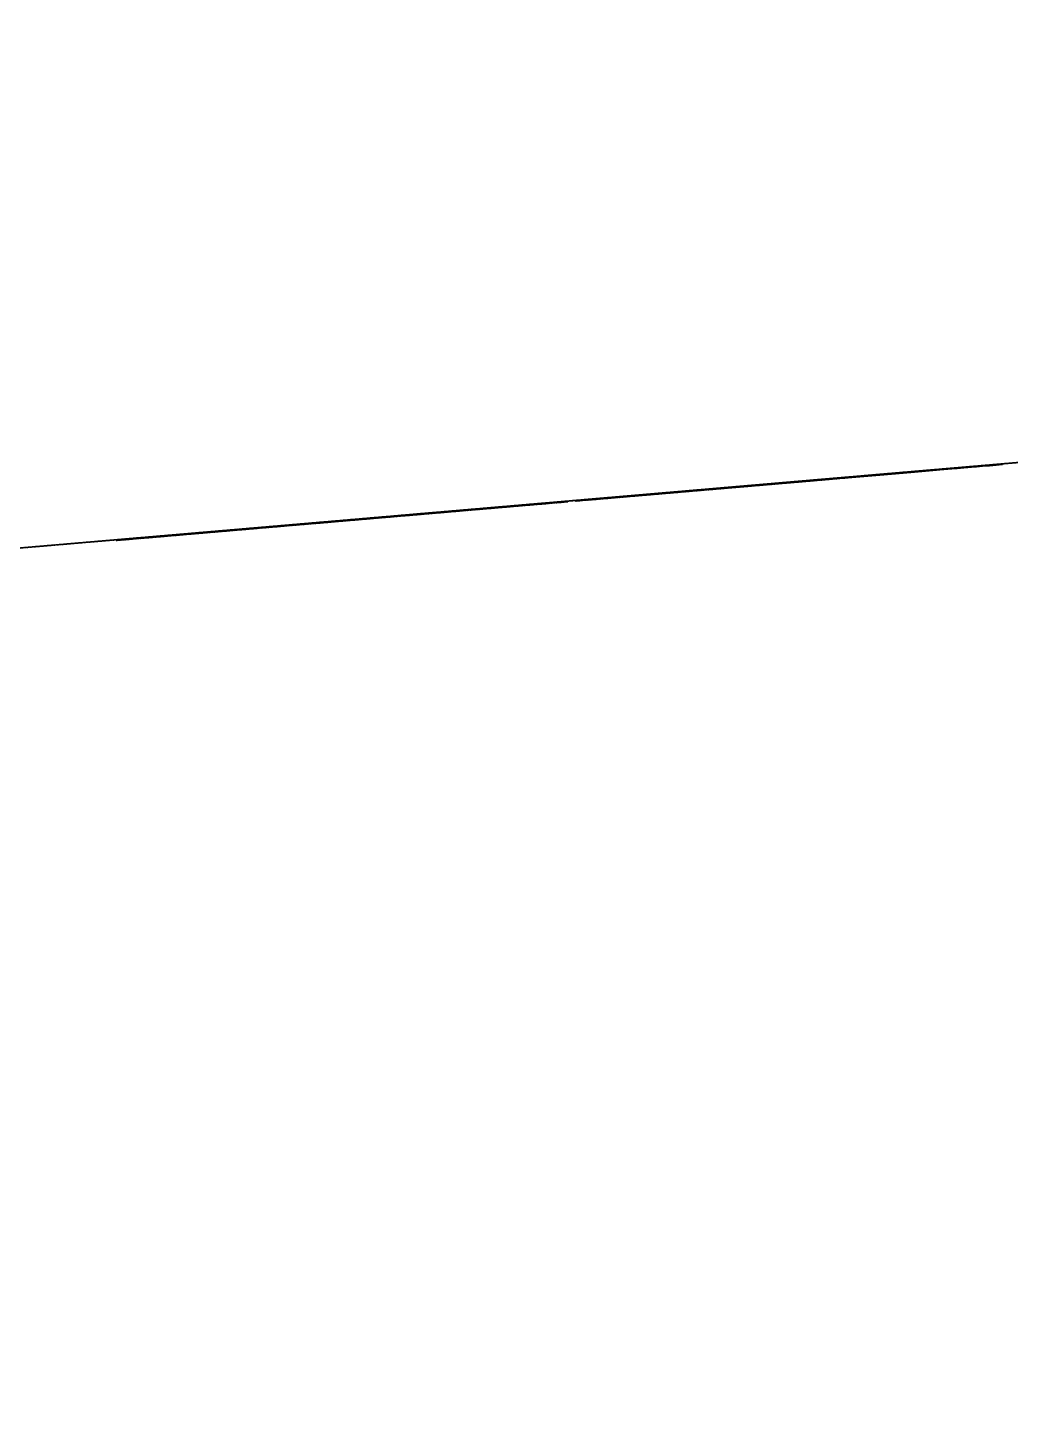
# Model space of a CAD drawing. Header units: millimetres. Extents: x 235072 to 246269, y 20126 to 21085.
# Drawn here: x 242835.2 to 242965.8, y 20675.7 to 20860.2 of the extents above; entities that cross this region are included whole.
import ezdxf

# ---------------------------------------------------------------- set-up
doc = ezdxf.new("R2010")
doc.units = ezdxf.units.MM
doc.header["$MEASUREMENT"] = 0
doc.linetypes.add('CENTER2', pattern=[1.125, 0.75, -0.125, 0.125, -0.125])
doc.linetypes.add('HIDDEN2', pattern=[0.1875, 0.125, -0.0625])
for name, color, linetype in [('Section 3-150-SL-B4-094', 14, 'Continuous'), ('Section 3-150-SL-B4-216', 85, 'Continuous'), ('Section 3-300-CEN-D3-231', 70, 'Continuous'), ('Section 3-300-FA-D4-030', 50, 'Continuous'), ('Section 3-50-PES-D1-029', 4, 'Continuous'), ('Section 3-A-FLOR', 192, 'Continuous'), ('Section 3-A-FLOR-HRAL', 11, 'Continuous'), ('Section 3-CENTER', 1, 'CENTER2'), ('Section 3-HIDDEN', 7, 'HIDDEN2'), ('Section 3-POLYMER PLATFORM', 2, 'Continuous'), ('Section 3-RE', 5, 'Continuous'), ('Section 3-S-BEAM', 12, 'Continuous'), ('Section 3-S-COLS', 52, 'Continuous')]:
    doc.layers.add(name, color=color, linetype=linetype)

# ---------------------------------------------------------------- blocks, each defined once
blk = doc.blocks.new('*U35')
at = {"layer": 'Section 3-S-BEAM', "color": 0, "linetype": 'ByBlock', "lineweight": -2}
for p, q in [((235071.94, 20126.5, 24789), (242979.17, 20803.5, 24789)), ((242962.11, 20802.04, 24986.4), (242979.17, 20803.5, 24986.4)), ((242962.11, 20802.04, 24798.6), (242979.17, 20803.5, 24798.6)), ((242962.11, 20802.04, 24996), (242979.17, 20803.5, 24996)), ((241678.38, 20692.13, 24986.4), (242887.34, 20795.64, 24986.4)), ((241742.15, 20697.59, 24798.6), (242887.34, 20795.64, 24798.6)), ((242739.54, 20782.99, 24996), (242887.34, 20795.64, 24996))]:
    blk.add_line(p, q, dxfattribs=at)
blk = doc.blocks.new('*U36')
at = {"layer": 'Section 3-A-FLOR-HRAL', "color": 0, "linetype": 'ByBlock', "lineweight": -2}
for p, q in [((242964.89, 20802.28, 25000), (242891.12, 20795.96, 25000)), ((242902.05, 20796.9, 25010), (242964.89, 20802.28, 25010)), ((242956.99, 20801.6, 25010), (242956.99, 20801.6, 25459.04)), ((242956.99, 20801.6, 25510.96), (242956.99, 20801.6, 25959.04)), ((242942.05, 20800.32, 25010), (242942.05, 20800.32, 25459.04)), ((242942.05, 20800.32, 25510.96), (242942.05, 20800.32, 25959.04)), ((242916.19, 20798.11, 25985), (242203.78, 20737.12, 25985)), ((242916.19, 20798.11, 25485), (242203.78, 20737.12, 25485)), ((242203.78, 20737.12, 26000), (242916.18, 20798.11, 26000)), ((242203.78, 20737.12, 25970), (242916.18, 20798.11, 25970)), ((242203.78, 20737.12, 25470), (242916.18, 20798.11, 25470)), ((242203.78, 20737.12, 25500), (242916.18, 20798.11, 25500)), ((242927.1, 20799.04, 25010), (242927.1, 20799.04, 25459.04)), ((242927.1, 20799.04, 25510.96), (242927.1, 20799.04, 25959.04))]:
    blk.add_line(p, q, dxfattribs=at)
at = {"layer": 'Section 3-A-FLOR-HRAL', "color": 0, "linetype": 'ByBlock', "lineweight": -2, "extrusion": (-0.085306, 0.996355, -4.49408e-29)}
blk.add_arc((-243830.87, 25985), 29.98, 90, 139.6045, dxfattribs=at)
at = {"layer": 'Section 3-A-FLOR-HRAL', "color": 0, "linetype": 'ByBlock', "lineweight": -2, "extrusion": (-0.085306, 0.996355, 3.17562e-28)}
blk.add_arc((-243830.87, 25485), 29.98, 120.0226, 139.6045, dxfattribs=at)
at = {"layer": 'Section 3-A-FLOR-HRAL', "color": 0, "linetype": 'ByBlock', "lineweight": -2, "extrusion": (-0.085306, 0.996355, -2.16965e-28)}
for centre in [(-243830.87, 25485), (-243830.87, 25985)]:
    blk.add_arc(centre, 29.98, 220.3955, 239.9774, dxfattribs=at)
at = {"layer": 'Section 3-A-FLOR-HRAL', "color": 0, "linetype": 'ByBlock', "lineweight": -2, "extrusion": (-0.085306, 0.996355, -3.33984e-30)}
blk.add_arc((-243830.87, 25985), 29.98, 30.0226, 90, dxfattribs=at)
at = {"layer": 'Section 3-A-FLOR-HRAL', "color": 0, "linetype": 'ByBlock', "lineweight": -2, "extrusion": (-0.085306, 0.996355, -2.25137e-29)}
for centre in [(-243830.87, 25485), (-243830.87, 25985)]:
    blk.add_arc(centre, 29.98, 300.0226, 329.9774, dxfattribs=at)
at = {"layer": 'Section 3-A-FLOR-HRAL', "color": 0, "linetype": 'ByBlock', "lineweight": -2, "extrusion": (-0.085306, 0.996355, -1.10479e-28)}
blk.add_arc((-243830.87, 25485), 29.98, 30.0226, 59.9774, dxfattribs=at)
at = {"layer": 'Section 3-A-FLOR-HRAL', "color": 0, "linetype": 'ByBlock', "lineweight": -2, "extrusion": (-0.085306, 0.996355, -6.01845e-29)}
blk.add_ellipse((242942.05, 20800.32, 25485), major_axis=(0, 0, 29.98), ratio=0.000067, start_param=0.523993, end_param=2.617599, dxfattribs=at)
at = {"layer": 'Section 3-A-FLOR-HRAL', "color": 0, "linetype": 'ByBlock', "lineweight": -2, "extrusion": (-0.085306, 0.996355, 1.35809e-28)}
blk.add_ellipse((242942.05, 20800.32, 25985), major_axis=(0, 0, 29.98), ratio=0.000067, start_param=0, end_param=2.617599, dxfattribs=at)
blk = doc.blocks.new('*U93')
at = {"layer": 'Section 3-CENTER'}
blk.add_line((242862.39, 20793.5, 24235.74), (242051.6, 20724.09, 24235.74), dxfattribs=at)
at = {"layer": 'Section 3-HIDDEN'}
for p, q in [((242962.02, 20802.03, 24235.74), (242862.39, 20793.5, 24235.74)), ((242896.11, 20796.39, 24205.58), (242956.19, 20801.54, 24205.58))]:
    blk.add_line(p, q, dxfattribs=at)
at = {"layer": 'Section 3-RE', "color": 0, "linetype": 'ByBlock', "lineweight": -2}
for p, q in [((236932.65, 20285.81, 24265.9), (242962.02, 20802.03, 24265.9)), ((242956.19, 20801.54, 24205.58), (242962.02, 20802.03, 24205.58)), ((242962.02, 20802.03, 24265.9), (242962.02, 20802.03, 24205.58)), ((242017.87, 20721.2, 24205.58), (242896.11, 20796.39, 24205.58))]:
    blk.add_line(p, q, dxfattribs=at)
blk = doc.blocks.new('*U176')
at = {"layer": 'Section 3-300-CEN-D3-231', "color": 0, "linetype": 'ByBlock', "lineweight": -2}
blk.add_line((242827.35, 20790.5, 24504.88), (244097.35, 20899.24, 24506.68), dxfattribs=at)
at = {"layer": 'Section 3-HIDDEN'}
for p, q in [((244097.57, 20899.26, 24344.75), (241108.85, 20643.37, 24340.52)), ((241109.08, 20643.39, 24178.59), (244097.8, 20899.28, 24182.83))]:
    blk.add_line(p, q, dxfattribs=at)
blk = doc.blocks.new('*U188')
at = {"layer": 'Section 3-HIDDEN'}
for p, q in [((241519.59, 20678.54, 24397.67), (243557.2, 20852.99, 24397.67)), ((243557.2, 20852.99, 24288.13), (241519.59, 20678.54, 24288.13))]:
    blk.add_line(p, q, dxfattribs=at)
blk = doc.blocks.new('*U220')
at = {"layer": 'Section 3-POLYMER PLATFORM', "color": 0, "linetype": 'ByBlock', "lineweight": -2}
for p, q in [((242961.86, 20802.02, 25738.99), (242956.99, 20801.6, 25738.99)), ((242961.86, 20802.02, 24996), (242961.86, 20802.02, 25000)), ((242961.86, 20802.02, 25010), (242961.86, 20802.02, 25462.57)), ((242961.86, 20802.02, 25507.43), (242961.86, 20802.02, 25738.99)), ((242927.1, 20799.04, 25738.99), (242192.86, 20736.18, 25738.99))]:
    blk.add_line(p, q, dxfattribs=at)
blk = doc.blocks.new('*U229')
at = {"layer": 'Section 3-CENTER'}
blk.add_line((242886.78, 20795.59, 22389.43), (242204.23, 20737.15, 22389.43), dxfattribs=at)
at = {"layer": 'Section 3-HIDDEN'}
for p, q in [((242902.95, 20796.98, 22389.43), (242886.78, 20795.59, 22389.43)), ((242887.71, 20795.67, 22406.13), (242888.33, 20795.73, 22406.13)), ((242887.71, 20795.67, 22372.73), (242888.33, 20795.73, 22372.73))]:
    blk.add_line(p, q, dxfattribs=at)
at = {"layer": 'Section 3-HIDDEN', "extrusion": (-0.085306, 0.996355, 0)}
blk.add_ellipse((242888.33, 20795.73, 22389.43), major_axis=(0, 0, 16.7), ratio=0.085306, start_param=-1.570796, end_param=4.712389, dxfattribs=at)
at = {"layer": 'Section 3-RE', "color": 0, "linetype": 'ByBlock', "lineweight": -2}
for p, q in [((242201.37, 20736.91, 22406.13), (242887.71, 20795.67, 22406.13)), ((242201.37, 20736.91, 22372.73), (242887.71, 20795.67, 22372.73))]:
    blk.add_line(p, q, dxfattribs=at)
blk = doc.blocks.new('*U239')
at = {"layer": 'Section 3-150-SL-B4-094', "color": 0, "linetype": 'ByBlock', "lineweight": -2}
for p, q in [((242942.79, 20800.39, 22764.47), (242964.65, 20802.26, 22764.47)), ((242942.79, 20800.39, 22596.19), (242964.65, 20802.26, 22596.19)), ((242307.34, 20745.98, 22764.47), (242909.51, 20797.54, 22764.47)), ((242307.34, 20745.98, 22596.19), (242909.51, 20797.54, 22596.19))]:
    blk.add_line(p, q, dxfattribs=at)
at = {"layer": 'Section 3-CENTER'}
for p, q in [((242964.65, 20802.26, 22680.33), (242942.79, 20800.39, 22680.33)), ((242909.51, 20797.54, 22680.33), (242307.34, 20745.98, 22680.33))]:
    blk.add_line(p, q, dxfattribs=at)
at = {"layer": 'Section 3-HIDDEN'}
for p, q in [((242964.65, 20802.26, 22764.47), (242986.85, 20804.16, 22764.47)), ((242964.65, 20802.26, 22596.19), (242986.85, 20804.16, 22596.19)), ((242986.85, 20804.16, 22680.33), (242964.65, 20802.26, 22680.33)), ((242909.51, 20797.54, 22764.47), (242942.79, 20800.39, 22764.47)), ((242909.51, 20797.54, 22596.19), (242942.79, 20800.39, 22596.19)), ((242942.79, 20800.39, 22680.33), (242909.51, 20797.54, 22680.33))]:
    blk.add_line(p, q, dxfattribs=at)
blk = doc.blocks.new('*U247')
at = {"layer": 'Section 3-150-SL-B4-216', "color": 0, "linetype": 'ByBlock', "lineweight": -2}
for p, q in [((242942.79, 20800.39, 24082.55), (244521.73, 20935.57, 24082.55)), ((242942.79, 20800.39, 24022.23), (244521.73, 20935.57, 24022.23)), ((242521.58, 20764.32, 24082.55), (242909.51, 20797.54, 24082.55)), ((242521.58, 20764.32, 24022.23), (242909.51, 20797.54, 24022.23))]:
    blk.add_line(p, q, dxfattribs=at)
at = {"layer": 'Section 3-CENTER'}
for p, q in [((244521.73, 20935.57, 24052.39), (242942.79, 20800.39, 24052.39)), ((242909.51, 20797.54, 24052.39), (242521.58, 20764.32, 24052.39))]:
    blk.add_line(p, q, dxfattribs=at)
at = {"layer": 'Section 3-HIDDEN'}
for p, q in [((242909.51, 20797.54, 24082.55), (242942.79, 20800.39, 24082.55)), ((242909.51, 20797.54, 24022.23), (242942.79, 20800.39, 24022.23)), ((242942.79, 20800.39, 24052.39), (242909.51, 20797.54, 24052.39))]:
    blk.add_line(p, q, dxfattribs=at)
blk = doc.blocks.new('*U262')
at = {"layer": 'Section 3-150-SL-B4-216', "color": 0, "linetype": 'ByBlock', "lineweight": -2}
for p, q in [((245513.34, 21020.47, 24346.87), (242826.96, 20790.47, 24346.87)), ((245377.46, 21008.84, 24178.59), (242956.19, 20801.54, 24178.59)), ((242896.11, 20796.39, 24178.59), (242723.63, 20781.62, 24178.59))]:
    blk.add_line(p, q, dxfattribs=at)
at = {"layer": 'Section 3-HIDDEN'}
for p, q in [((242723.63, 20781.62, 24262.73), (245296.35, 21001.9, 24262.73)), ((242956.19, 20801.54, 24178.59), (242896.11, 20796.39, 24178.59))]:
    blk.add_line(p, q, dxfattribs=at)
blk = doc.blocks.new('*U275')
at = {"layer": 'Section 3-A-FLOR', "color": 0, "linetype": 'ByBlock', "lineweight": -2}
for p, q in [((243589.67, 20855.77, 21625), (242792.59, 20787.53, 21625)), ((243589.67, 20855.77, 22000), (242792.59, 20787.53, 22000))]:
    blk.add_line(p, q, dxfattribs=at)
blk = doc.blocks.new('*U277')
at = {"layer": 'Section 3-50-PES-D1-029', "color": 0, "linetype": 'ByBlock', "lineweight": -2}
for p, q in [((242876.97, 20794.75, 24996.45), (242876.97, 20794.75, 24996.45)), ((242876.97, 20794.75, 25056.77), (242876.97, 20794.75, 25056.77))]:
    blk.add_line(p, q, dxfattribs=at)
at = {"layer": 'Section 3-50-PES-D1-029', "color": 0, "linetype": 'ByBlock', "lineweight": -2, "extrusion": (0.085306, -0.996355, 0)}
for start, end in [(270.0001, 90.0001), (180, 270.0001), (90.0001, 180)]:
    blk.add_arc((243765.55, 25026.61), 30.16, start, end, dxfattribs=at)
at = {"layer": 'Section 3-CENTER'}
blk.add_line((242876.97, 20794.75, 25026.61), (242876.97, 20794.75, 25026.61), dxfattribs=at)
at = {"layer": 'Section 3-HIDDEN'}
for p, q in [((242876.97, 20794.75, 24996.45), (242876.97, 20794.75, 24996.45)), ((242876.97, 20794.75, 25056.77), (242876.97, 20794.75, 25056.77)), ((242876.97, 20794.75, 25026.61), (242876.97, 20794.75, 25026.61))]:
    blk.add_line(p, q, dxfattribs=at)
at = {"layer": 'Section 3-HIDDEN', "extrusion": (-0.085306, 0.996355, 0)}
blk.add_circle((-243765.55, 25026.61), 30.16, dxfattribs=at)
at = {"layer": 'Section 3-HIDDEN'}
blk.add_open_spline([(242876.97, 20794.75, 25056.77), (242876.97, 20794.75, 25051.75), (242876.97, 20794.75, 25041.69), (242876.97, 20794.75, 25026.61), (242876.97, 20794.75, 25011.53), (242876.97, 20794.75, 25001.48), (242876.97, 20794.75, 24996.45)], degree=3, dxfattribs=at)
blk = doc.blocks.new('*U278')
at = {"layer": 'Section 3-CENTER'}
for p, q in [((242989.92, 20804.42, 24235.74), (242962.02, 20802.03, 24235.74)), ((242926.15, 20798.96, 24190.79), (242926.15, 20798.96, 24205.58))]:
    blk.add_line(p, q, dxfattribs=at)
at = {"layer": 'Section 3-HIDDEN'}
for p, q in [((242862.39, 20793.5, 24265.89), (242962.02, 20802.03, 24265.89)), ((242962.02, 20802.03, 24235.74), (242862.39, 20793.5, 24235.74)), ((242956.19, 20801.54, 24205.59), (242962.02, 20802.03, 24205.59)), ((242956.19, 20801.54, 24205.59), (242926.15, 20798.96, 24235.74)), ((242956.19, 20801.54, 24205.59), (242956.19, 20801.54, 24205.58)), ((242956.19, 20801.54, 24190.79), (242956.19, 20801.54, 24180.07)), ((242926.15, 20798.96, 24235.74), (242896.11, 20796.39, 24205.59)), ((242926.15, 20798.96, 24171.74), (242926.15, 20798.96, 24190.79)), ((242926.15, 20798.96, 24205.58), (242926.15, 20798.96, 24235.74)), ((242862.39, 20793.5, 24205.59), (242896.11, 20796.39, 24205.59)), ((242896.11, 20796.39, 24205.59), (242896.11, 20796.39, 24205.58)), ((242896.11, 20796.39, 24190.79), (242896.11, 20796.39, 24180.07)), ((242862.39, 20793.5, 24265.89), (242862.39, 20793.5, 24235.74)), ((242862.39, 20793.5, 24235.74), (242862.39, 20793.5, 24205.59))]:
    blk.add_line(p, q, dxfattribs=at)
at = {"layer": 'Section 3-RE', "color": 0, "linetype": 'ByBlock', "lineweight": -2}
for p, q in [((242962.02, 20802.03, 24265.89), (242989.92, 20804.42, 24265.89)), ((242962.02, 20802.03, 24205.59), (242989.92, 20804.42, 24205.59)), ((242989.92, 20804.42, 24205.59), (242989.92, 20804.42, 24235.74)), ((242989.92, 20804.42, 24235.74), (242989.92, 20804.42, 24265.89)), ((242896.11, 20796.39, 24171.74), (242956.19, 20801.54, 24171.74)), ((242956.19, 20801.54, 24205.58), (242956.19, 20801.54, 24190.79)), ((242956.19, 20801.54, 24180.07), (242956.19, 20801.54, 24171.74)), ((242896.11, 20796.39, 24205.58), (242896.11, 20796.39, 24190.79)), ((242896.11, 20796.39, 24180.07), (242896.11, 20796.39, 24171.74))]:
    blk.add_line(p, q, dxfattribs=at)
blk = doc.blocks.new('*U279')
at = {"layer": 'Section 3-CENTER'}
for p in [(242902.95, 20796.98, 22389.43), (242926.15, 20798.96, 22412.8)]:
    blk.add_line(p, (242926.15, 20798.96, 22389.43), dxfattribs=at)
at = {"layer": 'Section 3-HIDDEN', "extrusion": (0.085306, -0.996355, -3.01986e-31)}
blk.add_ellipse((242897.4, 20796.5, 22389.43), major_axis=(0, 0, 18.22), ratio=0.085306, start_param=-1.570796, end_param=-0.388037, dxfattribs=at)
at = {"layer": 'Section 3-HIDDEN', "extrusion": (0.085306, -0.996355, 1.04771e-31)}
blk.add_ellipse((242897.4, 20796.5, 22389.43), major_axis=(0, 0, 18.22), ratio=0.085306, start_param=3.559401, end_param=4.712389, dxfattribs=at)
at = {"layer": 'Section 3-HIDDEN', "extrusion": (-0.085306, 0.996355, 2.77334e-32)}
blk.add_ellipse((242888.33, 20795.73, 22389.43), major_axis=(0, 0, 18.22), ratio=0.085306, start_param=1.570796, end_param=3.141593, dxfattribs=at)
at = {"layer": 'Section 3-HIDDEN', "extrusion": (-0.085306, 0.996355, 4.68386e-31)}
blk.add_ellipse((242888.33, 20795.73, 22389.43), major_axis=(0, 0, 18.22), ratio=0.085306, start_param=0, end_param=1.570796, dxfattribs=at)
at = {"layer": 'Section 3-HIDDEN'}
blk.add_open_spline([(242897.39, 20796.5, 22406.21), (242897.39, 20796.5, 22406.21), (242897.4, 20796.5, 22406.21), (242897.4, 20796.5, 22406.21)], degree=3, dxfattribs=at)
blk.add_open_spline([(242897.4, 20796.5, 22406.21), (242897.45, 20796.51, 22406.21), (242897.49, 20796.51, 22406.19), (242897.58, 20796.52, 22406.08), (242897.63, 20796.52, 22406), (242897.73, 20796.53, 22405.78), (242897.77, 20796.53, 22405.64), (242897.86, 20796.54, 22405.32), (242897.9, 20796.54, 22405.14), (242897.98, 20796.55, 22404.74), (242898.03, 20796.56, 22404.51), (242898.11, 20796.56, 22403.99), (242898.15, 20796.57, 22403.7), (242898.23, 20796.57, 22403.08), (242898.27, 20796.58, 22402.74), (242898.34, 20796.58, 22402.04), (242898.37, 20796.58, 22401.67), (242898.44, 20796.59, 22400.94), (242898.47, 20796.59, 22400.54), (242898.53, 20796.6, 22399.69), (242898.56, 20796.6, 22399.23), (242898.61, 20796.61, 22398.3), (242898.63, 20796.61, 22397.81), (242898.68, 20796.61, 22396.84), (242898.7, 20796.61, 22396.35), (242898.73, 20796.62, 22395.39), (242898.75, 20796.62, 22394.88), (242898.77, 20796.62, 22393.83), (242898.78, 20796.62, 22393.28), (242898.8, 20796.62, 22392.18), (242898.81, 20796.62, 22391.62), (242898.82, 20796.62, 22390.52), (242898.82, 20796.62, 22389.98), (242898.82, 20796.62, 22388.95), (242898.82, 20796.62, 22388.41), (242898.81, 20796.62, 22387.31), (242898.8, 20796.62, 22386.75), (242898.78, 20796.62, 22385.65), (242898.77, 20796.62, 22385.1), (242898.75, 20796.62, 22384.05), (242898.73, 20796.62, 22383.54), (242898.7, 20796.61, 22382.59), (242898.68, 20796.61, 22382.1), (242898.63, 20796.61, 22381.13), (242898.61, 20796.61, 22380.64), (242898.56, 20796.6, 22379.71), (242898.53, 20796.6, 22379.26), (242898.47, 20796.59, 22378.41), (242898.44, 20796.59, 22378.01), (242898.37, 20796.58, 22377.28), (242898.34, 20796.58, 22376.92), (242898.27, 20796.58, 22376.22), (242898.23, 20796.57, 22375.88), (242898.15, 20796.57, 22375.25), (242898.11, 20796.56, 22374.97), (242898.03, 20796.56, 22374.45), (242897.99, 20796.55, 22374.22), (242897.9, 20796.54, 22373.83), (242897.86, 20796.54, 22373.64), (242897.77, 20796.53, 22373.32), (242897.73, 20796.53, 22373.18), (242897.63, 20796.52, 22372.96), (242897.58, 20796.52, 22372.88), (242897.49, 20796.51, 22372.78), (242897.45, 20796.51, 22372.75), (242897.41, 20796.5, 22372.75)], degree=3, knots=[49.505735, 49.505735, 49.505735, 49.505735, 51.049523, 51.049523, 52.593312, 52.593312, 54.1371, 54.1371, 55.680889, 55.680889, 57.229007, 57.229007, 58.777125, 58.777125, 60.325244, 60.325244, 61.873362, 61.873362, 63.423112, 63.423112, 64.972863, 64.972863, 66.522613, 66.522613, 68.072364, 68.072364, 69.621304, 69.621304, 71.170243, 71.170243, 72.719183, 72.719183, 74.268122, 74.268122, 75.816029, 75.816029, 77.363935, 77.363935, 78.911842, 78.911842, 80.459748, 80.459748, 82.006358, 82.006358, 83.552968, 83.552968, 85.099578, 85.099578, 86.646188, 86.646188, 88.192053, 88.192053, 89.737918, 89.737918, 91.283782, 91.283782, 92.829647, 92.829647, 94.375103, 94.375103, 95.920558, 95.920558, 97.466014, 97.466014, 98.965521, 98.965521, 98.965521, 98.965521], dxfattribs=at)
at = {"layer": 'Section 3-RE', "color": 0, "linetype": 'ByBlock', "lineweight": -2}
for p, q in [((242908, 20797.41, 22418.39), (242944.31, 20800.52, 22418.39)), ((242944.31, 20800.52, 22427.53), (242908, 20797.41, 22427.53)), ((242944.31, 20800.52, 22418.39), (242944.31, 20800.52, 22427.53)), ((242897.4, 20796.5, 22371.21), (242888.33, 20795.73, 22371.21)), ((242897.4, 20796.5, 22407.65), (242888.33, 20795.73, 22407.65)), ((242908, 20797.41, 22418.39), (242908, 20797.41, 22427.53))]:
    blk.add_line(p, q, dxfattribs=at)
at = {"layer": 'Section 3-RE', "color": 0, "linetype": 'ByBlock', "lineweight": -2, "extrusion": (0.085306, -0.996355, -1.84889e-31)}
blk.add_ellipse((242897.4, 20796.5, 22389.43), major_axis=(0, 0, 18.22), ratio=0.085306, start_param=-0.388037, end_param=3.559401, dxfattribs=at)
at = {"layer": 'Section 3-RE', "color": 0, "linetype": 'ByBlock', "lineweight": -2, "extrusion": (-0.085306, 0.996355, 2.58845e-31)}
blk.add_ellipse((242888.33, 20795.73, 22389.43), major_axis=(0, 0, 18.22), ratio=0.085306, start_param=3.141593, end_param=6.283185, dxfattribs=at)
at = {"layer": 'Section 3-RE', "color": 0, "linetype": 'ByBlock', "lineweight": -2}
for points, knots in [([(242942.77, 20800.39, 22418.39), (242942.62, 20800.37, 22413.66), (242941.75, 20800.3, 22408.95), (242938.68, 20800.04, 22400.01), (242936.46, 20799.85, 22395.77), (242930.88, 20799.37, 22388.14), (242927.52, 20799.08, 22384.75), (242919.93, 20798.43, 22379.12), (242915.72, 20798.07, 22376.89), (242906.81, 20797.31, 22373.78), (242902.12, 20796.91, 22372.9), (242897.41, 20796.5, 22372.75)], [3.173819, 3.173819, 3.173819, 3.173819, 3.475096, 3.475096, 3.776373, 3.776373, 4.07765, 4.07765, 4.378927, 4.378927, 4.680204, 4.680204, 4.680204, 4.680204]), ([(242897.41, 20796.5, 22372.75), (242897.4, 20796.5, 22372.75), (242897.4, 20796.5, 22372.75), (242897.4, 20796.5, 22372.75), (242897.36, 20796.5, 22372.75), (242897.31, 20796.49, 22372.78), (242897.22, 20796.49, 22372.88), (242897.17, 20796.48, 22372.96), (242897.08, 20796.47, 22373.18), (242897.03, 20796.47, 22373.32), (242896.94, 20796.46, 22373.64), (242896.9, 20796.46, 22373.83), (242896.82, 20796.45, 22374.22), (242896.78, 20796.45, 22374.45), (242896.69, 20796.44, 22374.97), (242896.65, 20796.44, 22375.25), (242896.57, 20796.43, 22375.88), (242896.54, 20796.43, 22376.22), (242896.46, 20796.42, 22376.92), (242896.43, 20796.42, 22377.28), (242896.37, 20796.41, 22378.01), (242896.34, 20796.41, 22378.41), (242896.28, 20796.41, 22379.26), (242896.25, 20796.4, 22379.71), (242896.2, 20796.4, 22380.64), (242896.17, 20796.4, 22381.13), (242896.13, 20796.39, 22382.1), (242896.11, 20796.39, 22382.59), (242896.07, 20796.39, 22383.54), (242896.06, 20796.39, 22384.05), (242896.03, 20796.38, 22385.1), (242896.02, 20796.38, 22385.65), (242896, 20796.38, 22386.75), (242895.99, 20796.38, 22387.31), (242895.98, 20796.38, 22388.41), (242895.98, 20796.38, 22388.95), (242895.98, 20796.38, 22389.98), (242895.98, 20796.38, 22390.52), (242895.99, 20796.38, 22391.62), (242896, 20796.38, 22392.18), (242896.02, 20796.38, 22393.28), (242896.03, 20796.38, 22393.83), (242896.06, 20796.39, 22394.88), (242896.07, 20796.39, 22395.39), (242896.11, 20796.39, 22396.35), (242896.13, 20796.39, 22396.84), (242896.17, 20796.4, 22397.81), (242896.2, 20796.4, 22398.3), (242896.25, 20796.4, 22399.23), (242896.28, 20796.41, 22399.69), (242896.34, 20796.41, 22400.54), (242896.37, 20796.41, 22400.94), (242896.43, 20796.42, 22401.67), (242896.46, 20796.42, 22402.04), (242896.54, 20796.43, 22402.74), (242896.57, 20796.43, 22403.08), (242896.65, 20796.44, 22403.7), (242896.69, 20796.44, 22403.99), (242896.78, 20796.45, 22404.51), (242896.82, 20796.45, 22404.74), (242896.9, 20796.46, 22405.14), (242896.94, 20796.46, 22405.32), (242897.03, 20796.47, 22405.64), (242897.08, 20796.47, 22405.78), (242897.17, 20796.48, 22406), (242897.22, 20796.49, 22406.08), (242897.31, 20796.49, 22406.18), (242897.35, 20796.5, 22406.21), (242897.39, 20796.5, 22406.21)], [98.965521, 98.965521, 98.965521, 98.965521, 99.01147, 99.01147, 99.01147, 100.556926, 100.556926, 102.102382, 102.102382, 103.647838, 103.647838, 105.193294, 105.193294, 106.739158, 106.739158, 108.285023, 108.285023, 109.830887, 109.830887, 111.376752, 111.376752, 112.923362, 112.923362, 114.469972, 114.469972, 116.016582, 116.016582, 117.563192, 117.563192, 119.111099, 119.111099, 120.659005, 120.659005, 122.206912, 122.206912, 123.754818, 123.754818, 125.303758, 125.303758, 126.852697, 126.852697, 128.401637, 128.401637, 129.950576, 129.950576, 131.500327, 131.500327, 133.050077, 133.050077, 134.599828, 134.599828, 136.149578, 136.149578, 137.697697, 137.697697, 139.245815, 139.245815, 140.793933, 140.793933, 142.342051, 142.342051, 143.88584, 143.88584, 145.429628, 145.429628, 146.973417, 146.973417, 148.360398, 148.360398, 148.360398, 148.360398]), ([(242909.43, 20797.53, 22418.39), (242909.29, 20797.52, 22417.15), (242908.99, 20797.49, 22415.93), (242908.08, 20797.42, 22413.62), (242907.46, 20797.36, 22412.53), (242905.97, 20797.24, 22410.56), (242905.1, 20797.16, 22409.67), (242903.14, 20796.99, 22408.18), (242902.07, 20796.9, 22407.56), (242899.8, 20796.71, 22406.65), (242898.6, 20796.6, 22406.35), (242897.39, 20796.5, 22406.21)], [3.251515, 3.251515, 3.251515, 3.251515, 3.52161, 3.52161, 3.791705, 3.791705, 4.0618, 4.0618, 4.331896, 4.331896, 4.601991, 4.601991, 4.601991, 4.601991])]:
    blk.add_open_spline(points, degree=3, knots=knots, dxfattribs=at)
blk = doc.blocks.new('*U280')
at = {"layer": 'Section 3-S-BEAM', "color": 0, "linetype": 'ByBlock', "lineweight": -2}
for p, q in [((242962.11, 20802.04, 24996), (242887.38, 20795.64, 24996)), ((242887.38, 20795.64, 24796), (242962.11, 20802.04, 24796)), ((242962.11, 20802.04, 24796), (242962.11, 20802.04, 24996)), ((242887.38, 20795.64, 24984), (242956.13, 20801.53, 24984)), ((242956.13, 20801.53, 24808), (242887.38, 20795.64, 24808)), ((242956.13, 20801.53, 24984), (242956.13, 20801.53, 24808)), ((242887.34, 20795.64, 24984), (242887.38, 20795.64, 24984)), ((242887.34, 20795.64, 24996), (242887.38, 20795.64, 24996)), ((242887.34, 20795.64, 24796), (242887.38, 20795.64, 24796)), ((242887.34, 20795.64, 24808), (242887.38, 20795.64, 24808)), ((242887.38, 20795.64, 24996), (242887.38, 20795.64, 24984)), ((242887.38, 20795.64, 24808), (242887.38, 20795.64, 24796))]:
    blk.add_line(p, q, dxfattribs=at)
blk = doc.blocks.new('*U281')
at = {"layer": 'Section 3-CENTER'}
blk.add_line((242926.15, 20798.96, 24171.74), (242926.15, 20798.96, 24134.15), dxfattribs=at)
at = {"layer": 'Section 3-HIDDEN'}
for p, q in [((242954.09, 20801.36, 24171.74), (242956.19, 20801.54, 24180.07)), ((242898.22, 20796.57, 24171.74), (242896.11, 20796.39, 24180.07))]:
    blk.add_line(p, q, dxfattribs=at)
at = {"layer": 'Section 3-RE', "color": 0, "linetype": 'ByBlock', "lineweight": -2}
for p, q in [((242893.37, 20796.16, 24180.12), (242958.94, 20801.77, 24180.12)), ((242958.94, 20801.77, 24190.79), (242893.37, 20796.16, 24190.79)), ((242958.94, 20801.77, 24180.12), (242958.94, 20801.77, 24190.79)), ((242896.1, 20796.39, 24180.12), (242956.1, 20801.53, 24180.12)), ((242944.24, 20800.51, 24127.04), (242908, 20797.41, 24127.04)), ((242908, 20797.41, 24119.42), (242944.24, 20800.51, 24119.42)), ((242942.79, 20800.39, 24127.04), (242954.09, 20801.36, 24171.74)), ((242944.31, 20800.52, 24127.04), (242944.24, 20800.51, 24127.04)), ((242944.24, 20800.51, 24119.42), (242944.31, 20800.52, 24119.42)), ((242944.31, 20800.52, 24127.04), (242944.31, 20800.52, 24119.42)), ((242956.1, 20801.53, 24180.12), (242956.21, 20801.54, 24180.12)), ((242956.19, 20801.54, 24180.07), (242956.21, 20801.54, 24180.12)), ((242956.21, 20801.54, 24180.12), (242956.21, 20801.54, 24180.12)), ((242893.37, 20796.16, 24180.12), (242893.37, 20796.16, 24190.79)), ((242896.11, 20796.39, 24180.07), (242896.1, 20796.39, 24180.12)), ((242896.1, 20796.39, 24180.12), (242896.1, 20796.39, 24180.12)), ((242909.51, 20797.54, 24127.04), (242898.22, 20796.57, 24171.74)), ((242908, 20797.41, 24127.04), (242908, 20797.41, 24119.42))]:
    blk.add_line(p, q, dxfattribs=at)
blk = doc.blocks.new('*U282')
at = {"layer": 'Section 3-CENTER'}
blk.add_line((242926.15, 20798.96, 23958.34), (242926.15, 20798.96, 23934.97), dxfattribs=at)
at = {"layer": 'Section 3-HIDDEN', "extrusion": (0.085306, -0.996355, 0)}
blk.add_arc((243814.91, 23934.97), 18.22, 23.5565, 156.4435, dxfattribs=at)
at = {"layer": 'Section 3-HIDDEN'}
for points, knots in [([(242926.15, 20798.96, 23951.75), (242926.67, 20799.01, 23951.75), (242927.2, 20799.05, 23951.73), (242928.29, 20799.15, 23951.62), (242928.85, 20799.19, 23951.54), (242929.94, 20799.29, 23951.32), (242930.49, 20799.33, 23951.18), (242931.53, 20799.42, 23950.86), (242932.04, 20799.47, 23950.68), (242932.99, 20799.55, 23950.28), (242933.47, 20799.59, 23950.05), (242934.44, 20799.67, 23949.53), (242934.92, 20799.71, 23949.24), (242935.86, 20799.79, 23948.61), (242936.31, 20799.83, 23948.28), (242937.15, 20799.91, 23947.58), (242937.55, 20799.94, 23947.21), (242938.28, 20800, 23946.48), (242938.64, 20800.03, 23946.08), (242939.34, 20800.09, 23945.23), (242939.67, 20800.12, 23944.77), (242940.3, 20800.17, 23943.84), (242940.58, 20800.2, 23943.35), (242941.1, 20800.24, 23942.38), (242941.33, 20800.26, 23941.89), (242941.72, 20800.3, 23940.93), (242941.9, 20800.31, 23940.42), (242942.23, 20800.34, 23939.37), (242942.36, 20800.35, 23938.82), (242942.58, 20800.37, 23937.72), (242942.66, 20800.38, 23937.16), (242942.77, 20800.39, 23936.06), (242942.79, 20800.39, 23935.52), (242942.79, 20800.39, 23935.01)], [49.505735, 49.505735, 49.505735, 49.505735, 51.049523, 51.049523, 52.593312, 52.593312, 54.1371, 54.1371, 55.680889, 55.680889, 57.229007, 57.229007, 58.777125, 58.777125, 60.325244, 60.325244, 61.873362, 61.873362, 63.423112, 63.423112, 64.972863, 64.972863, 66.522613, 66.522613, 68.072364, 68.072364, 69.621304, 69.621304, 71.170243, 71.170243, 72.719183, 72.719183, 74.268122, 74.268122, 74.268122, 74.268122]), ([(242909.51, 20797.54, 23935.01), (242909.51, 20797.54, 23935.52), (242909.54, 20797.54, 23936.06), (242909.64, 20797.55, 23937.16), (242909.72, 20797.56, 23937.72), (242909.94, 20797.58, 23938.82), (242910.08, 20797.59, 23939.37), (242910.4, 20797.61, 23940.42), (242910.58, 20797.63, 23940.93), (242910.98, 20797.66, 23941.89), (242911.21, 20797.68, 23942.38), (242911.72, 20797.73, 23943.35), (242912.01, 20797.75, 23943.84), (242912.63, 20797.81, 23944.77), (242912.97, 20797.83, 23945.23), (242913.67, 20797.89, 23946.08), (242914.03, 20797.93, 23946.48), (242914.76, 20797.99, 23947.21), (242915.15, 20798.02, 23947.58), (242916, 20798.09, 23948.28), (242916.45, 20798.13, 23948.61), (242917.38, 20798.21, 23949.24), (242917.86, 20798.25, 23949.53), (242918.83, 20798.34, 23950.05), (242919.32, 20798.38, 23950.28), (242920.27, 20798.46, 23950.68), (242920.77, 20798.5, 23950.86), (242921.82, 20798.59, 23951.18), (242922.36, 20798.64, 23951.32), (242923.46, 20798.73, 23951.54), (242924.01, 20798.78, 23951.62), (242925.1, 20798.87, 23951.73), (242925.64, 20798.92, 23951.75), (242926.15, 20798.96, 23951.75)], [123.754818, 123.754818, 123.754818, 123.754818, 125.303758, 125.303758, 126.852697, 126.852697, 128.401637, 128.401637, 129.950576, 129.950576, 131.500327, 131.500327, 133.050077, 133.050077, 134.599828, 134.599828, 136.149578, 136.149578, 137.697697, 137.697697, 139.245815, 139.245815, 140.793933, 140.793933, 142.342051, 142.342051, 143.88584, 143.88584, 145.429628, 145.429628, 146.973417, 146.973417, 148.517205, 148.517205, 148.517205, 148.517205])]:
    blk.add_open_spline(points, degree=3, knots=knots, dxfattribs=at)
at = {"layer": 'Section 3-RE', "color": 0, "linetype": 'ByBlock', "lineweight": -2}
for p, q in [((242908, 20797.41, 23963.93), (242944.31, 20800.52, 23963.93)), ((242944.31, 20800.52, 23973.07), (242908, 20797.41, 23973.07)), ((242942.79, 20800.39, 23935.01), (242942.79, 20800.39, 23963.93)), ((242944.31, 20800.52, 23963.93), (242944.31, 20800.52, 23973.07)), ((242908, 20797.41, 23963.93), (242908, 20797.41, 23973.07)), ((242909.51, 20797.54, 23963.93), (242909.51, 20797.54, 23935.01))]:
    blk.add_line(p, q, dxfattribs=at)
at = {"layer": 'Section 3-RE', "color": 0, "linetype": 'ByBlock', "lineweight": -2, "extrusion": (0.085306, -0.996355, 0)}
for start, end in [(156.4435, 0), (0, 23.5565)]:
    blk.add_arc((243814.91, 23934.97), 18.22, start, end, dxfattribs=at)
at = {"layer": 'Section 3-RE', "color": 0, "linetype": 'ByBlock', "lineweight": -2}
blk.add_open_spline([(242942.79, 20800.39, 23935.01), (242942.79, 20800.39, 23934.49), (242942.77, 20800.39, 23933.95), (242942.66, 20800.38, 23932.85), (242942.58, 20800.37, 23932.29), (242942.36, 20800.35, 23931.19), (242942.23, 20800.34, 23930.64), (242941.91, 20800.31, 23929.59), (242941.72, 20800.3, 23929.08), (242941.33, 20800.26, 23928.13), (242941.1, 20800.24, 23927.64), (242940.59, 20800.2, 23926.67), (242940.3, 20800.17, 23926.18), (242939.68, 20800.12, 23925.25), (242939.34, 20800.09, 23924.8), (242938.64, 20800.03, 23923.95), (242938.28, 20800, 23923.55), (242937.55, 20799.94, 23922.82), (242937.16, 20799.91, 23922.46), (242936.31, 20799.83, 23921.75), (242935.86, 20799.79, 23921.42), (242934.93, 20799.71, 23920.79), (242934.45, 20799.67, 23920.51), (242933.48, 20799.59, 23919.99), (242932.99, 20799.55, 23919.76), (242932.04, 20799.47, 23919.37), (242931.54, 20799.42, 23919.18), (242930.49, 20799.33, 23918.86), (242929.95, 20799.29, 23918.72), (242928.85, 20799.19, 23918.5), (242928.29, 20799.15, 23918.42), (242927.2, 20799.05, 23918.32), (242926.67, 20799.01, 23918.29), (242926.15, 20798.96, 23918.29), (242925.64, 20798.92, 23918.29), (242925.1, 20798.87, 23918.32), (242924.01, 20798.78, 23918.42), (242923.46, 20798.73, 23918.5), (242922.36, 20798.64, 23918.72), (242921.82, 20798.59, 23918.86), (242920.77, 20798.5, 23919.18), (242920.26, 20798.46, 23919.37), (242919.31, 20798.38, 23919.76), (242918.83, 20798.34, 23919.99), (242917.86, 20798.25, 23920.51), (242917.38, 20798.21, 23920.79), (242916.44, 20798.13, 23921.42), (242916, 20798.09, 23921.75), (242915.15, 20798.02, 23922.46), (242914.75, 20797.99, 23922.82), (242914.03, 20797.93, 23923.55), (242913.66, 20797.89, 23923.95), (242912.96, 20797.83, 23924.8), (242912.63, 20797.81, 23925.25), (242912.01, 20797.75, 23926.18), (242911.72, 20797.73, 23926.67), (242911.21, 20797.68, 23927.64), (242910.98, 20797.66, 23928.13), (242910.58, 20797.63, 23929.08), (242910.4, 20797.61, 23929.59), (242910.08, 20797.59, 23930.64), (242909.94, 20797.58, 23931.19), (242909.72, 20797.56, 23932.29), (242909.64, 20797.55, 23932.85), (242909.54, 20797.54, 23933.95), (242909.51, 20797.54, 23934.49), (242909.51, 20797.54, 23935.01)], degree=3, knots=[74.268122, 74.268122, 74.268122, 74.268122, 75.816029, 75.816029, 77.363935, 77.363935, 78.911842, 78.911842, 80.459748, 80.459748, 82.006358, 82.006358, 83.552968, 83.552968, 85.099578, 85.099578, 86.646188, 86.646188, 88.192053, 88.192053, 89.737918, 89.737918, 91.283782, 91.283782, 92.829647, 92.829647, 94.375103, 94.375103, 95.920558, 95.920558, 97.466014, 97.466014, 99.01147, 99.01147, 99.01147, 100.556926, 100.556926, 102.102382, 102.102382, 103.647838, 103.647838, 105.193294, 105.193294, 106.739158, 106.739158, 108.285023, 108.285023, 109.830887, 109.830887, 111.376752, 111.376752, 112.923362, 112.923362, 114.469972, 114.469972, 116.016582, 116.016582, 117.563192, 117.563192, 119.111099, 119.111099, 120.659005, 120.659005, 122.206912, 122.206912, 123.754818, 123.754818, 123.754818, 123.754818], dxfattribs=at)
blk = doc.blocks.new('*U283')
at = {"layer": 'Section 3-CENTER'}
blk.add_line((242926.15, 20798.96, 23911.6), (242926.15, 20798.96, 23916.75), dxfattribs=at)
at = {"layer": 'Section 3-HIDDEN'}
for p, q in [((242942.79, 20800.39, 23927.69), (242942.79, 20800.39, 23934.93)), ((242926.15, 20798.96, 23916.75), (242926.15, 20798.96, 23934.97)), ((242909.51, 20797.54, 23934.93), (242909.51, 20797.54, 23927.69))]:
    blk.add_line(p, q, dxfattribs=at)
blk.add_open_spline([(242926.15, 20798.96, 23918.18), (242926.67, 20799.01, 23918.18), (242927.2, 20799.05, 23918.21), (242928.29, 20799.15, 23918.31), (242928.85, 20799.19, 23918.4), (242929.94, 20799.29, 23918.61), (242930.49, 20799.33, 23918.75), (242931.53, 20799.42, 23919.08), (242932.04, 20799.47, 23919.26), (242932.99, 20799.55, 23919.66), (242933.47, 20799.59, 23919.89), (242934.44, 20799.67, 23920.4), (242934.92, 20799.71, 23920.69), (242935.86, 20799.79, 23921.32), (242936.31, 20799.83, 23921.66), (242937.15, 20799.91, 23922.36), (242937.55, 20799.94, 23922.72), (242938.28, 20800, 23923.46), (242938.64, 20800.03, 23923.86), (242939.34, 20800.09, 23924.71), (242939.67, 20800.12, 23925.16), (242940.3, 20800.17, 23926.1), (242940.58, 20800.2, 23926.58), (242941.1, 20800.24, 23927.56), (242941.33, 20800.26, 23928.05), (242941.72, 20800.3, 23929), (242941.9, 20800.31, 23929.51), (242942.23, 20800.34, 23930.57), (242942.36, 20800.35, 23931.11), (242942.58, 20800.37, 23932.22), (242942.66, 20800.38, 23932.78), (242942.77, 20800.39, 23933.87), (242942.79, 20800.39, 23934.41), (242942.79, 20800.39, 23935.45), (242942.77, 20800.39, 23935.99), (242942.66, 20800.38, 23937.08), (242942.58, 20800.37, 23937.64), (242942.36, 20800.35, 23938.74), (242942.23, 20800.34, 23939.29), (242941.91, 20800.31, 23940.34), (242941.72, 20800.3, 23940.85), (242941.33, 20800.26, 23941.81), (242941.1, 20800.24, 23942.3), (242940.59, 20800.2, 23943.27), (242940.3, 20800.17, 23943.75), (242939.68, 20800.12, 23944.69), (242939.34, 20800.09, 23945.14), (242938.64, 20800.03, 23945.99), (242938.28, 20800, 23946.39), (242937.55, 20799.94, 23947.12), (242937.16, 20799.91, 23947.48), (242936.31, 20799.83, 23948.18), (242935.86, 20799.79, 23948.52), (242934.93, 20799.71, 23949.14), (242934.45, 20799.67, 23949.43), (242933.48, 20799.59, 23949.95), (242932.99, 20799.55, 23950.18), (242932.04, 20799.47, 23950.57), (242931.54, 20799.42, 23950.75), (242930.49, 20799.33, 23951.08), (242929.95, 20799.29, 23951.21), (242928.85, 20799.19, 23951.43), (242928.29, 20799.15, 23951.51), (242927.2, 20799.05, 23951.62), (242926.67, 20799.01, 23951.64), (242926.15, 20798.96, 23951.64), (242925.64, 20798.92, 23951.64), (242925.1, 20798.87, 23951.62), (242924.01, 20798.78, 23951.51), (242923.46, 20798.73, 23951.43), (242922.36, 20798.64, 23951.21), (242921.82, 20798.59, 23951.08), (242920.77, 20798.5, 23950.75), (242920.26, 20798.46, 23950.57), (242919.31, 20798.38, 23950.18), (242918.83, 20798.34, 23949.95), (242917.86, 20798.25, 23949.43), (242917.38, 20798.21, 23949.14), (242916.44, 20798.13, 23948.52), (242916, 20798.09, 23948.18), (242915.15, 20798.02, 23947.48), (242914.75, 20797.99, 23947.12), (242914.03, 20797.93, 23946.39), (242913.66, 20797.89, 23945.99), (242912.96, 20797.83, 23945.14), (242912.63, 20797.81, 23944.69), (242912.01, 20797.75, 23943.75), (242911.72, 20797.73, 23943.27), (242911.21, 20797.68, 23942.3), (242910.98, 20797.66, 23941.81), (242910.58, 20797.63, 23940.85), (242910.4, 20797.61, 23940.34), (242910.08, 20797.59, 23939.29), (242909.94, 20797.58, 23938.74), (242909.72, 20797.56, 23937.64), (242909.64, 20797.55, 23937.08), (242909.54, 20797.54, 23935.99), (242909.51, 20797.54, 23935.45), (242909.51, 20797.54, 23934.41), (242909.54, 20797.54, 23933.87), (242909.64, 20797.55, 23932.78), (242909.72, 20797.56, 23932.22), (242909.94, 20797.58, 23931.11), (242910.08, 20797.59, 23930.57), (242910.4, 20797.61, 23929.51), (242910.58, 20797.63, 23929), (242910.98, 20797.66, 23928.05), (242911.21, 20797.68, 23927.56), (242911.72, 20797.73, 23926.58), (242912.01, 20797.75, 23926.1), (242912.63, 20797.81, 23925.16), (242912.97, 20797.83, 23924.71), (242913.67, 20797.89, 23923.86), (242914.03, 20797.93, 23923.46), (242914.76, 20797.99, 23922.72), (242915.15, 20798.02, 23922.36), (242916, 20798.09, 23921.66), (242916.45, 20798.13, 23921.32), (242917.38, 20798.21, 23920.69), (242917.86, 20798.25, 23920.4), (242918.83, 20798.34, 23919.89), (242919.32, 20798.38, 23919.66), (242920.27, 20798.46, 23919.26), (242920.77, 20798.5, 23919.08), (242921.82, 20798.59, 23918.75), (242922.36, 20798.64, 23918.61), (242923.46, 20798.73, 23918.4), (242924.01, 20798.78, 23918.31), (242925.1, 20798.87, 23918.21), (242925.64, 20798.92, 23918.18), (242926.15, 20798.96, 23918.18)], degree=3, knots=[49.505735, 49.505735, 49.505735, 49.505735, 51.049523, 51.049523, 52.593312, 52.593312, 54.1371, 54.1371, 55.680889, 55.680889, 57.229007, 57.229007, 58.777125, 58.777125, 60.325244, 60.325244, 61.873362, 61.873362, 63.423112, 63.423112, 64.972863, 64.972863, 66.522613, 66.522613, 68.072364, 68.072364, 69.621304, 69.621304, 71.170243, 71.170243, 72.719183, 72.719183, 74.268122, 74.268122, 75.816029, 75.816029, 77.363935, 77.363935, 78.911842, 78.911842, 80.459748, 80.459748, 82.006358, 82.006358, 83.552968, 83.552968, 85.099578, 85.099578, 86.646188, 86.646188, 88.192053, 88.192053, 89.737918, 89.737918, 91.283782, 91.283782, 92.829647, 92.829647, 94.375103, 94.375103, 95.920558, 95.920558, 97.466014, 97.466014, 99.01147, 99.01147, 99.01147, 100.556926, 100.556926, 102.102382, 102.102382, 103.647838, 103.647838, 105.193294, 105.193294, 106.739158, 106.739158, 108.285023, 108.285023, 109.830887, 109.830887, 111.376752, 111.376752, 112.923362, 112.923362, 114.469972, 114.469972, 116.016582, 116.016582, 117.563192, 117.563192, 119.111099, 119.111099, 120.659005, 120.659005, 122.206912, 122.206912, 123.754818, 123.754818, 125.303758, 125.303758, 126.852697, 126.852697, 128.401637, 128.401637, 129.950576, 129.950576, 131.500327, 131.500327, 133.050077, 133.050077, 134.599828, 134.599828, 136.149578, 136.149578, 137.697697, 137.697697, 139.245815, 139.245815, 140.793933, 140.793933, 142.342051, 142.342051, 143.88584, 143.88584, 145.429628, 145.429628, 146.973417, 146.973417, 148.517205, 148.517205, 148.517205, 148.517205], dxfattribs=at)
at = {"layer": 'Section 3-RE', "color": 0, "linetype": 'ByBlock', "lineweight": -2}
for p, q in [((242944.31, 20800.52, 23906.01), (242908, 20797.41, 23906.01)), ((242908, 20797.41, 23896.87), (242944.31, 20800.52, 23896.87)), ((242942.79, 20800.39, 23906.01), (242942.79, 20800.39, 23927.69)), ((242944.31, 20800.52, 23906.01), (242944.31, 20800.52, 23896.87)), ((242908, 20797.41, 23906.01), (242908, 20797.41, 23896.87)), ((242909.51, 20797.54, 23927.69), (242909.51, 20797.54, 23906.01))]:
    blk.add_line(p, q, dxfattribs=at)
blk = doc.blocks.new('*U284')
at = {"layer": 'Section 3-CENTER'}
blk.add_line((242926.15, 20798.96, 24134.15), (242926.15, 20798.96, 23958.34), dxfattribs=at)
at = {"layer": 'Section 3-RE', "color": 0, "linetype": 'ByBlock', "lineweight": -2}
for p, q in [((242942.79, 20800.39, 23973.07), (242942.79, 20800.39, 24119.42)), ((242909.51, 20797.54, 23973.07), (242909.51, 20797.54, 24119.42))]:
    blk.add_line(p, q, dxfattribs=at)
blk = doc.blocks.new('*U285')
at = {"layer": 'Section 3-HIDDEN', "extrusion": (-0.085306, 0.996355, 3.54367e-31)}
blk.add_circle((-243814.91, 23934.97), 16.7, dxfattribs=at)
blk = doc.blocks.new('*U286')
at = {"layer": 'Section 3-CENTER'}
blk.add_line((242926.15, 20798.96, 23911.6), (242926.15, 20798.96, 22412.8), dxfattribs=at)
at = {"layer": 'Section 3-RE', "color": 0, "linetype": 'ByBlock', "lineweight": -2}
for p, q in [((242942.79, 20800.39, 22427.53), (242942.79, 20800.39, 23896.87)), ((242909.51, 20797.54, 22427.53), (242909.51, 20797.54, 23896.87))]:
    blk.add_line(p, q, dxfattribs=at)
blk = doc.blocks.new('*U288')
at = {"layer": 'Section 3-S-COLS', "color": 0, "linetype": 'ByBlock', "lineweight": -2}
for p, q in [((242964.65, 20802.26, 28529.57), (242965, 20802.29, 28529.57)), ((242964.65, 20802.26, 28529.57), (242964.65, 20802.26, 26004.6)), ((242964.65, 20802.26, 25965.4), (242964.65, 20802.26, 25504.6)), ((242964.65, 20802.26, 25465.4), (242964.65, 20802.26, 25010)), ((242964.65, 20802.26, 25000), (242964.65, 20802.26, 24996)), ((242964.65, 20802.26, 24789), (242964.65, 20802.26, 24505.07)), ((242964.65, 20802.26, 24178.59), (242964.65, 20802.26, 24082.55)), ((242964.65, 20802.26, 24022.23), (242964.65, 20802.26, 22000)), ((242965, 20802.29, 28529.57), (242977.65, 20803.37, 28529.57)), ((242965, 20802.29, 28529.57), (242965, 20802.29, 24996)), ((242965, 20802.29, 24789), (242965, 20802.29, 24505.07)), ((242965, 20802.29, 24178.59), (242965, 20802.29, 24082.55)), ((242965, 20802.29, 24022.23), (242965, 20802.29, 22000))]:
    blk.add_line(p, q, dxfattribs=at)

msp = doc.modelspace()

# ---------------------------------------------------------------- block references
at = {"layer": 'Section 3-150-SL-B4-094'}
msp.add_blockref('*U239', (0, 0), dxfattribs=at)
at = {"layer": 'Section 3-150-SL-B4-216'}
for name in ['*U262', '*U247']:
    msp.add_blockref(name, (0, 0), dxfattribs=at)
at = {"layer": 'Section 3-300-CEN-D3-231'}
msp.add_blockref('*U176', (0, 0), dxfattribs=at)
at = {"layer": 'Section 3-300-FA-D4-030'}
msp.add_blockref('*U188', (0, 0), dxfattribs=at)
at = {"layer": 'Section 3-50-PES-D1-029'}
msp.add_blockref('*U277', (0, 0), dxfattribs=at)
at = {"layer": 'Section 3-A-FLOR'}
msp.add_blockref('*U275', (0, 0), dxfattribs=at)
at = {"layer": 'Section 3-A-FLOR-HRAL'}
msp.add_blockref('*U36', (0, 0), dxfattribs=at)
at = {"layer": 'Section 3-POLYMER PLATFORM'}
msp.add_blockref('*U220', (0, 0), dxfattribs=at)
at = {"layer": 'Section 3-RE'}
for name in ['*U278', '*U93', '*U281', '*U279', '*U282', '*U283', '*U284', '*U285', '*U286', '*U229']:
    msp.add_blockref(name, (0, 0), dxfattribs=at)
at = {"layer": 'Section 3-S-BEAM'}
for name in ['*U35', '*U280']:
    msp.add_blockref(name, (0, 0), dxfattribs=at)
at = {"layer": 'Section 3-S-COLS'}
msp.add_blockref('*U288', (0, 0), dxfattribs=at)

doc.saveas('drawing.dxf')
